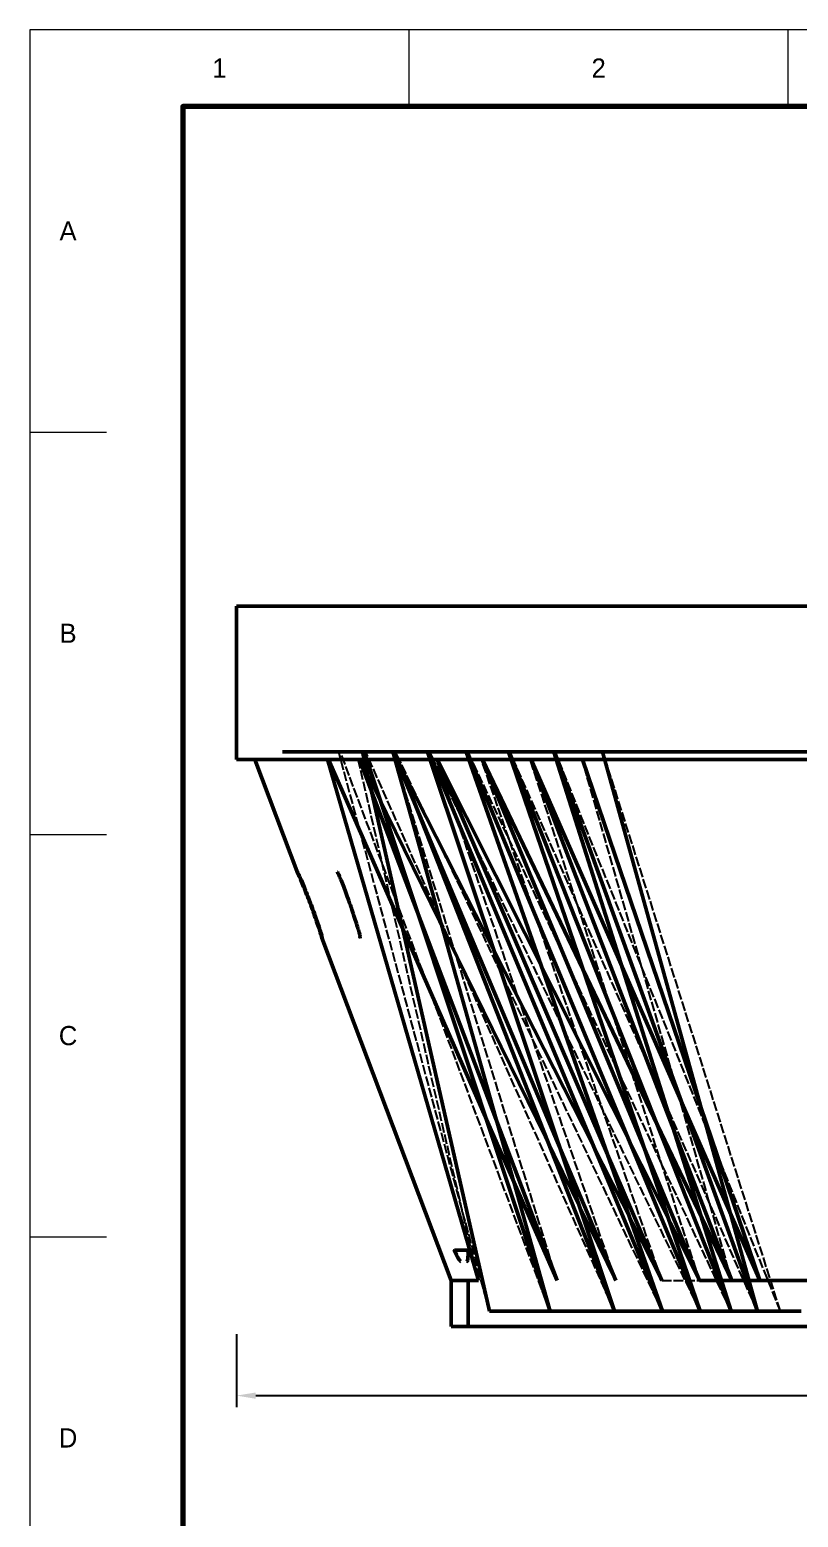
# Model space of a CAD drawing. Header units: millimetres. Extents: x 0 to 594, y 0 to 420.
# Drawn here: x 0 to 100.3, y 225.9 to 420 of the extents above; entities that cross this region are included whole.
import ezdxf
from ezdxf.enums import TextEntityAlignment as Align

# ---------------------------------------------------------------- set-up
doc = ezdxf.new("R2010")
doc.units = ezdxf.units.MM
doc.linetypes.add('DASHED', pattern=[1.524, 1.27, -0.254])
for name, color, linetype, lineweight in [('COTAS', 7, 'CONTINUOUS', 25), ('FINA', 7, 'CONTINUOUS', 18), ('NORMA', 7, 'CONTINUOUS', 70), ('OCULTA', 8, 'DASHED', 25), ('TEXTO', 7, 'CONTINUOUS', 25), ('VISIBLE', 7, 'CONTINUOUS', 50)]:
    doc.layers.add(name, color=color, linetype=linetype, lineweight=lineweight)
doc.dimstyles.new('F3D_1000', dxfattribs={"dimtxt": 3.5, "dimasz": 2.5, "dimexe": 1.5, "dimexo": 1, "dimgap": 0.9, "dimtad": 1, "dimdec": 1, "dimdsep": 46, "dimcen": 2.5, "dimazin": 3, "dimtfac": 1, "dimtmove": 0, "dimatfit": 3})

msp = doc.modelspace()

# ---------------------------------------------------------------- linework, layer by layer
at = {"layer": 'FINA'}
for p, q in [((49.5, 410), (49.5, 420)), ((99, 410), (99, 420)), ((0, 367.5), (10, 367.5)), ((0, 315), (10, 315)), ((0, 262.5), (10, 262.5))]:
    msp.add_line(p, q, dxfattribs=at)
msp.add_lwpolyline([(0, 0), (594, 0), (594, 420), (0, 420)], close=True, dxfattribs=at)
at = {"layer": 'NORMA'}
msp.add_lwpolyline([(20, 10), (584, 10), (584, 410), (20, 410)], close=True, dxfattribs=at)
at = {"layer": 'OCULTA'}
for p, q in [((27, 344.77), (27.18, 344.77)), ((27.18, 344.77), (27.71, 344.77)), ((27.71, 344.77), (28.59, 344.77)), ((28.59, 344.77), (29.83, 344.77)), ((29.83, 344.77), (31.4, 344.77)), ((31.4, 344.77), (33.32, 344.77)), ((33.16, 344.77), (33, 344.77)), ((33.66, 344.77), (33.16, 344.77)), ((33.32, 344.77), (35.56, 344.77)), ((34.48, 344.77), (33.66, 344.77)), ((35.62, 344.77), (34.48, 344.77)), ((35.56, 344.77), (38.12, 344.77)), ((37.09, 344.77), (35.62, 344.77)), ((37.09, 344.77), (38.86, 344.77)), ((38.12, 344.77), (40.99, 344.77)), ((40.94, 344.77), (38.86, 344.77)), ((40.94, 344.77), (43.32, 344.77)), ((40.99, 344.77), (44.15, 344.77)), ((45.98, 344.77), (43.32, 344.77)), ((44.15, 344.77), (47.6, 344.77)), ((45.98, 344.77), (48.91, 344.77)), ((47.6, 344.77), (51.31, 344.77)), ((48.91, 344.77), (52.11, 344.77)), ((51.31, 344.77), (55.27, 344.77)), ((55.55, 344.77), (52.11, 344.77)), ((55.27, 344.77), (59.47, 344.77)), ((55.55, 344.77), (59.23, 344.77)), ((59.23, 344.77), (63.13, 344.77)), ((59.47, 344.77), (63.89, 344.77)), ((67.22, 344.77), (63.13, 344.77)), ((63.89, 344.77), (68.5, 344.77)), ((67.22, 344.77), (71.5, 344.77)), ((68.5, 344.77), (73.29, 344.77)), ((71.5, 344.77), (75.94, 344.77)), ((73.29, 344.77), (78.24, 344.77)), ((75.94, 344.77), (80.53, 344.77)), ((78.24, 344.77), (83.32, 344.77)), ((85.25, 344.77), (80.53, 344.77)), ((83.32, 344.77), (88.52, 344.77)), ((85.25, 344.77), (90.07, 344.77)), ((88.52, 344.77), (93.81, 344.77)), ((90.07, 344.77), (94.98, 344.77)), ((93.81, 344.77), (99.17, 344.77)), ((94.98, 344.77), (99.95, 344.77)), ((99.17, 344.77), (104.57, 344.77)), ((99.95, 344.77), (104.96, 344.77)), ((27, 324.77), (27.18, 324.77)), ((27.18, 324.77), (27.71, 324.77)), ((27.71, 324.77), (28.59, 324.77)), ((28.59, 324.77), (29.83, 324.77)), ((29.38, 324.77), (29.38, 324.77)), ((29.38, 324.77), (29.76, 324.77)), ((29.76, 324.77), (29.76, 324.77)), ((29.76, 324.77), (29.76, 324.77)), ((29.76, 324.77), (30.91, 324.77)), ((29.83, 324.77), (31.4, 324.77)), ((30.91, 324.77), (30.91, 324.77)), ((30.91, 324.77), (30.91, 324.77)), ((30.91, 324.77), (32.81, 324.77)), ((31.4, 324.77), (33.32, 324.77)), ((32.81, 324.77), (32.81, 324.77)), ((32.81, 324.77), (32.81, 324.77)), ((32.81, 324.77), (35.45, 324.77)), ((33.16, 325.77), (33, 325.77)), ((33.66, 325.77), (33.16, 325.77)), ((33.32, 324.77), (35.56, 324.77)), ((34.48, 325.77), (33.66, 325.77)), ((35.62, 325.77), (34.48, 325.77)), ((35.05, 325.77), (34.69, 325.77)), ((34.69, 325.77), (34.69, 325.77)), ((36.11, 325.77), (35.05, 325.77)), ((35.05, 325.77), (35.05, 325.77)), ((35.05, 325.77), (35.05, 325.77)), ((35.45, 324.77), (35.45, 324.77)), ((35.45, 324.77), (38.8, 324.77)), ((35.56, 324.77), (38.12, 324.77)), ((37.09, 325.77), (35.62, 325.77)), ((37.88, 325.77), (36.11, 325.77)), ((36.11, 325.77), (36.11, 325.77)), ((36.11, 325.77), (36.11, 325.77)), ((37.09, 325.77), (38.86, 325.77)), ((40.32, 325.77), (37.88, 325.77)), ((37.88, 325.77), (37.88, 325.77)), ((37.88, 325.77), (37.88, 325.77)), ((38.12, 324.77), (40.99, 324.77)), ((38.8, 324.77), (38.85, 324.77)), ((38.85, 324.77), (42.88, 324.77)), ((40.94, 325.77), (38.86, 325.77)), ((60, 252.77), (40.32, 325.77)), ((40.32, 325.77), (40.54, 325.77)), ((40.32, 325.77), (40.32, 325.77)), ((67.91, 252.77), (40.54, 325.77)), ((43.64, 325.77), (40.54, 325.77)), ((40.94, 325.77), (43.32, 325.77)), ((40.99, 324.77), (44.15, 324.77)), ((58.55, 256.77), (42.88, 324.77)), ((42.88, 324.77), (43.03, 324.77)), ((68.84, 256.77), (43.03, 324.77)), ((43.03, 324.77), (47.7, 324.77)), ((45.98, 325.77), (43.32, 325.77)), ((67.91, 252.77), (43.64, 325.77)), ((43.64, 325.77), (43.86, 325.77)), ((76.33, 252.77), (43.86, 325.77)), ((47.6, 325.77), (43.86, 325.77)), ((44.15, 324.77), (47.6, 324.77)), ((45.98, 325.77), (48.91, 325.77)), ((76.33, 252.77), (47.6, 325.77)), ((47.6, 325.77), (47.76, 325.77)), ((47.6, 324.77), (51.31, 324.77)), ((68.84, 256.77), (47.7, 324.77)), ((47.7, 324.77), (47.81, 324.77)), ((82.58, 252.77), (47.76, 325.77)), ((52.09, 325.77), (47.76, 325.77)), ((76.49, 256.77), (47.81, 324.77)), ((47.81, 324.77), (53.07, 324.77)), ((48.91, 325.77), (52.11, 325.77)), ((51.31, 324.77), (55.27, 324.77)), ((82.58, 252.77), (52.09, 325.77)), ((52.09, 325.77), (52.22, 325.77)), ((55.55, 325.77), (52.11, 325.77)), ((87.5, 252.77), (52.22, 325.77)), ((57.09, 325.77), (52.22, 325.77)), ((76.49, 256.77), (53.07, 324.77)), ((53.07, 324.77), (53.16, 324.77)), ((82.5, 256.77), (53.16, 324.77)), ((53.16, 324.77), (58.96, 324.77)), ((55.27, 324.77), (59.47, 324.77)), ((55.55, 325.77), (59.23, 325.77)), ((87.5, 252.77), (57.09, 325.77)), ((57.09, 325.77), (57.2, 325.77)), ((91.53, 252.77), (57.2, 325.77)), ((57.2, 325.77), (62.58, 325.77)), ((82.5, 256.77), (58.96, 324.77)), ((58.96, 324.77), (59.03, 324.77)), ((87.43, 256.77), (59.03, 324.77)), ((59.03, 324.77), (65.32, 324.77)), ((59.23, 325.77), (63.13, 325.77)), ((59.47, 324.77), (63.89, 324.77)), ((91.53, 252.77), (62.58, 325.77)), ((62.58, 325.77), (62.67, 325.77)), ((94.97, 252.77), (62.67, 325.77)), ((62.67, 325.77), (68.5, 325.77)), ((67.22, 325.77), (63.13, 325.77)), ((63.89, 324.77), (68.5, 324.77)), ((87.43, 256.77), (65.32, 324.77)), ((65.32, 324.77), (65.38, 324.77)), ((91.63, 256.77), (65.38, 324.77)), ((65.38, 324.77), (72.1, 324.77)), ((67.22, 325.77), (71.5, 325.77)), ((94.97, 252.77), (68.5, 325.77)), ((68.5, 325.77), (68.58, 325.77)), ((68.5, 324.77), (73.29, 324.77)), ((97.97, 252.77), (68.58, 325.77)), ((74.81, 325.77), (68.58, 325.77)), ((71.5, 325.77), (75.94, 325.77)), ((91.63, 256.77), (72.1, 324.77)), ((72.1, 324.77), (72.16, 324.77)), ((72.16, 324.77), (79.24, 324.77)), ((73.29, 324.77), (78.24, 324.77)), ((97.97, 252.77), (74.81, 325.77)), ((74.81, 325.77), (74.88, 325.77)), ((74.88, 325.77), (81.44, 325.77)), ((75.94, 325.77), (80.53, 325.77)), ((78.24, 324.77), (83.32, 324.77)), ((79.24, 324.77), (79.29, 324.77)), ((79.29, 324.77), (86.66, 324.77)), ((85.25, 325.77), (80.53, 325.77)), ((81.44, 325.77), (81.51, 325.77)), ((81.51, 325.77), (88.34, 325.77)), ((83.32, 324.77), (88.52, 324.77)), ((85.25, 325.77), (90.07, 325.77)), ((86.66, 324.77), (86.71, 324.77)), ((86.71, 324.77), (94.31, 324.77)), ((88.41, 325.77), (88.34, 325.77)), ((88.41, 325.77), (95.45, 325.77)), ((88.52, 324.77), (93.81, 324.77)), ((90.07, 325.77), (94.98, 325.77)), ((93.81, 324.77), (99.17, 324.77)), ((94.31, 324.77), (94.35, 324.77)), ((94.35, 324.77), (102.1, 324.77)), ((94.98, 325.77), (99.95, 325.77)), ((95.51, 325.77), (95.45, 325.77)), ((95.51, 325.77), (102.69, 325.77)), ((99.17, 324.77), (104.57, 324.77)), ((99.95, 325.77), (104.96, 325.77)), ((34.93, 310.04), (34.92, 310.06)), ((34.99, 309.89), (34.97, 309.93)), ((40.15, 310.04), (40.14, 310.06)), ((40.19, 309.93), (40.16, 309.99)), ((40.23, 309.85), (40.19, 309.91)), ((40.27, 309.75), (40.23, 309.85)), ((40.27, 309.75), (40.32, 309.63)), ((40.38, 309.5), (40.32, 309.63)), ((40.45, 309.35), (40.38, 309.5)), ((40.51, 309.18), (40.45, 309.35)), ((40.58, 309.01), (40.51, 309.18)), ((40.58, 309.01), (40.66, 308.81)), ((40.74, 308.61), (40.66, 308.81)), ((40.82, 308.39), (40.74, 308.61)), ((40.91, 308.16), (40.82, 308.39)), ((41, 307.92), (40.91, 308.16)), ((41.09, 307.68), (41, 307.92)), ((41.19, 307.42), (41.09, 307.68)), ((41.19, 307.42), (41.28, 307.16)), ((41.38, 306.89), (41.28, 307.16)), ((41.47, 306.61), (41.38, 306.89)), ((41.57, 306.33), (41.47, 306.61)), ((41.67, 306.05), (41.57, 306.33)), ((41.77, 305.77), (41.67, 306.05)), ((41.86, 305.49), (41.77, 305.77)), ((41.86, 305.49), (41.96, 305.21)), ((42.05, 304.93), (41.96, 305.21)), ((42.14, 304.66), (42.05, 304.93)), ((42.23, 304.39), (42.14, 304.66)), ((42.32, 304.13), (42.23, 304.39)), ((42.32, 304.13), (42.4, 303.87)), ((42.48, 303.62), (42.4, 303.87)), ((42.55, 303.38), (42.48, 303.62)), ((42.55, 303.38), (42.62, 303.16)), ((42.62, 303.16), (42.69, 302.94)), ((42.75, 302.73), (42.69, 302.94)), ((38.03, 301.8), (38.07, 301.7)), ((38.1, 301.62), (38.13, 301.56)), ((38.14, 301.51), (38.15, 301.48)), ((42.81, 302.54), (42.75, 302.73)), ((42.86, 302.36), (42.81, 302.54)), ((42.86, 302.36), (42.9, 302.2)), ((42.94, 302.05), (42.9, 302.2)), ((42.94, 302.05), (42.97, 301.92)), ((42.97, 301.92), (42.99, 301.83)), ((43, 301.8), (43.04, 301.7)), ((43.07, 301.62), (43.09, 301.56)), ((43.1, 301.51), (43.11, 301.48)), ((43.11, 301.48), (43.12, 301.47)), ((55.29, 260.77), (55.28, 260.77)), ((55.29, 260.77), (55.28, 260.77)), ((55.28, 260.77), (57.17, 260.77)), ((55.43, 260.46), (55.29, 260.77)), ((55.29, 260.77), (55.43, 260.77)), ((55.43, 260.77), (55.57, 260.77)), ((55.43, 260.46), (55.57, 260.18)), ((55.57, 260.77), (55.71, 260.77)), ((55.71, 259.91), (55.57, 260.18)), ((55.71, 260.77), (55.84, 260.77)), ((55.84, 260.77), (55.97, 260.77)), ((55.97, 260.77), (56.1, 260.77)), ((56.1, 260.77), (56.22, 260.77)), ((56.22, 260.77), (56.34, 260.77)), ((56.34, 260.77), (56.45, 260.77)), ((56.45, 260.77), (56.56, 260.77)), ((56.56, 260.77), (56.65, 260.77)), ((56.65, 260.77), (56.75, 260.77)), ((56.75, 260.77), (56.83, 260.77)), ((56.83, 260.77), (56.91, 260.77)), ((56.91, 260.77), (56.97, 260.77)), ((56.97, 260.77), (57.03, 260.77)), ((57.03, 260.77), (57.08, 260.77)), ((57.08, 260.77), (57.13, 260.77)), ((57.13, 260.77), (57.16, 260.77)), ((57.16, 260.77), (57.18, 260.77)), ((57.18, 260.77), (57.2, 260.77)), ((57.2, 260.77), (57.19, 260.77)), ((57.2, 260.77), (57.2, 260.77)), ((57.2, 260.77), (57.2, 260.77)), ((57.2, 259.84), (57.2, 260.1)), ((55.84, 259.68), (55.71, 259.91)), ((55.97, 259.46), (55.84, 259.68)), ((56.1, 259.28), (55.97, 259.46)), ((56.1, 259.28), (56.22, 259.12)), ((57.08, 259.08), (57.13, 259.23)), ((57.13, 259.23), (57.16, 259.41)), ((57.16, 259.41), (57.18, 259.61)), ((57.18, 259.61), (57.2, 259.84)), ((55, 256.77), (55, 256.77)), ((55, 250.77), (55, 256.77)), ((55, 256.77), (55, 256.77)), ((55, 256.77), (55.14, 256.77)), ((55, 256.77), (58.55, 256.77)), ((55.14, 256.77), (55.29, 256.77)), ((55.29, 256.77), (55.43, 256.77)), ((55.43, 256.77), (55.57, 256.77)), ((55.57, 256.77), (55.71, 256.77)), ((55.71, 256.77), (55.84, 256.77)), ((55.84, 256.77), (55.97, 256.77)), ((55.97, 256.77), (56.1, 256.77)), ((56.1, 256.77), (56.22, 256.77)), ((56.22, 256.77), (56.34, 256.77)), ((56.34, 256.77), (56.45, 256.77)), ((56.45, 256.77), (56.56, 256.77)), ((56.56, 256.77), (56.65, 256.77)), ((56.65, 256.77), (56.75, 256.77)), ((56.75, 256.77), (56.83, 256.77)), ((56.83, 256.77), (56.91, 256.77)), ((56.91, 256.77), (56.97, 256.77)), ((56.97, 256.77), (57.03, 256.77)), ((57.03, 256.77), (57.08, 256.77)), ((57.08, 256.77), (57.13, 256.77)), ((57.13, 256.77), (57.16, 256.77)), ((57.16, 256.77), (57.18, 256.77)), ((57.18, 256.77), (57.2, 256.77)), ((57.2, 250.77), (57.2, 256.77)), ((57.2, 256.77), (57.2, 256.77)), ((57.2, 256.77), (58.55, 256.77)), ((82.5, 256.77), (87.43, 256.77)), ((87.43, 256.77), (91.63, 256.77)), ((91.63, 256.77), (95.3, 256.77)), ((95.3, 256.77), (98.61, 256.77)), ((98.61, 256.77), (101.66, 256.77)), ((67.91, 252.77), (60, 252.77)), ((60, 252.77), (60, 252.77)), ((60, 252.77), (60, 252.77)), ((60, 252.77), (60, 252.77)), ((60, 252.77), (60, 252.77)), ((60, 252.77), (60, 252.77)), ((60, 252.77), (60, 252.77)), ((60, 252.77), (60, 252.77)), ((60, 252.77), (60, 252.77)), ((67.91, 252.77), (76.33, 252.77)), ((76.33, 252.77), (82.58, 252.77)), ((82.58, 252.77), (87.5, 252.77)), ((87.5, 252.77), (91.53, 252.77)), ((91.53, 252.77), (94.97, 252.77)), ((94.97, 252.77), (97.97, 252.77)), ((97.97, 252.77), (100.68, 252.77)), ((55, 250.77), (55, 250.77)), ((55, 250.77), (55.14, 250.77)), ((55.14, 250.77), (55.29, 250.77)), ((55.29, 250.77), (55.43, 250.77)), ((55.43, 250.77), (55.57, 250.77)), ((55.57, 250.77), (55.71, 250.77)), ((55.71, 250.77), (55.84, 250.77)), ((55.84, 250.77), (55.97, 250.77)), ((55.97, 250.77), (56.1, 250.77)), ((56.1, 250.77), (56.22, 250.77)), ((56.22, 250.77), (56.34, 250.77)), ((56.34, 250.77), (56.45, 250.77)), ((56.45, 250.77), (56.56, 250.77)), ((56.56, 250.77), (56.65, 250.77)), ((56.65, 250.77), (56.75, 250.77)), ((56.75, 250.77), (56.83, 250.77)), ((56.83, 250.77), (56.91, 250.77)), ((56.91, 250.77), (56.97, 250.77)), ((56.97, 250.77), (57.03, 250.77)), ((57.03, 250.77), (57.08, 250.77)), ((57.08, 250.77), (57.13, 250.77)), ((57.13, 250.77), (57.16, 250.77)), ((57.16, 250.77), (57.18, 250.77)), ((57.18, 250.77), (57.2, 250.77)), ((57.2, 250.77), (57.2, 250.77)), ((57.2, 250.77), (162.8, 250.77))]:
    msp.add_line(p, q, dxfattribs=at)
at = {"layer": 'VISIBLE'}
for p, q in [((27.18, 344.77), (27, 344.77)), ((27, 324.77), (27, 344.77)), ((27, 344.77), (27, 344.77)), ((27, 344.77), (27, 344.77)), ((27, 344.77), (193, 344.77)), ((27.71, 344.77), (27.18, 344.77)), ((28.59, 344.77), (27.71, 344.77)), ((29.83, 344.77), (28.59, 344.77)), ((31.4, 344.77), (29.83, 344.77)), ((33.32, 344.77), (31.4, 344.77)), ((33, 344.77), (33.16, 344.77)), ((33.16, 344.77), (33.66, 344.77)), ((35.56, 344.77), (33.32, 344.77)), ((33.66, 344.77), (34.48, 344.77)), ((34.48, 344.77), (35.62, 344.77)), ((35.56, 344.77), (38.12, 344.77)), ((35.62, 344.77), (37.09, 344.77)), ((37.09, 344.77), (38.86, 344.77)), ((40.99, 344.77), (38.12, 344.77)), ((38.86, 344.77), (40.94, 344.77)), ((40.94, 344.77), (43.32, 344.77)), ((40.99, 344.77), (44.15, 344.77)), ((43.32, 344.77), (45.98, 344.77)), ((47.6, 344.77), (44.15, 344.77)), ((45.98, 344.77), (48.91, 344.77)), ((47.6, 344.77), (51.31, 344.77)), ((48.91, 344.77), (52.11, 344.77)), ((55.27, 344.77), (51.31, 344.77)), ((52.11, 344.77), (55.55, 344.77)), ((55.27, 344.77), (59.47, 344.77)), ((55.55, 344.77), (59.23, 344.77)), ((59.23, 344.77), (63.13, 344.77)), ((59.47, 344.77), (63.89, 344.77)), ((63.13, 344.77), (67.22, 344.77)), ((63.89, 344.77), (68.5, 344.77)), ((67.22, 344.77), (71.5, 344.77)), ((73.29, 344.77), (68.5, 344.77)), ((71.5, 344.77), (75.94, 344.77)), ((73.29, 344.77), (78.24, 344.77)), ((75.94, 344.77), (80.53, 344.77)), ((78.24, 344.77), (83.32, 344.77)), ((80.53, 344.77), (85.25, 344.77)), ((83.32, 344.77), (88.52, 344.77)), ((85.25, 344.77), (90.07, 344.77)), ((88.52, 344.77), (93.81, 344.77)), ((90.07, 344.77), (94.98, 344.77)), ((93.81, 344.77), (99.17, 344.77)), ((94.98, 344.77), (99.95, 344.77)), ((99.17, 344.77), (104.57, 344.77)), ((99.95, 344.77), (104.96, 344.77)), ((27.18, 324.77), (27, 324.77)), ((27, 324.77), (27, 324.77)), ((29.38, 324.77), (27, 324.77)), ((27, 324.77), (27, 324.77)), ((27.71, 324.77), (27.18, 324.77)), ((28.59, 324.77), (27.71, 324.77)), ((29.83, 324.77), (28.59, 324.77)), ((29.76, 324.77), (29.38, 324.77)), ((34.99, 309.89), (29.38, 324.77)), ((29.38, 324.77), (29.38, 324.77)), ((29.38, 324.77), (29.38, 324.77)), ((29.38, 324.77), (29.38, 324.77)), ((29.38, 324.77), (29.38, 324.77)), ((29.38, 324.77), (29.38, 324.77)), ((29.38, 324.77), (29.38, 324.77)), ((29.38, 324.77), (29.38, 324.77)), ((29.38, 324.77), (29.38, 324.77)), ((29.38, 324.77), (29.38, 324.77)), ((29.38, 324.77), (29.38, 324.77)), ((29.38, 324.77), (29.38, 324.77)), ((29.38, 324.77), (29.38, 324.77)), ((30.91, 324.77), (29.76, 324.77)), ((31.4, 324.77), (29.83, 324.77)), ((32.81, 324.77), (30.91, 324.77)), ((33.32, 324.77), (31.4, 324.77)), ((35.45, 324.77), (32.81, 324.77)), ((33, 325.77), (33.16, 325.77)), ((33.16, 325.77), (33.66, 325.77)), ((35.56, 324.77), (33.32, 324.77)), ((33.66, 325.77), (34.48, 325.77)), ((34.48, 325.77), (35.62, 325.77)), ((34.69, 325.77), (35.05, 325.77)), ((35.05, 325.77), (36.11, 325.77)), ((35.5, 324.77), (35.45, 324.77)), ((35.5, 324.77), (38.85, 324.77)), ((35.56, 324.77), (38.12, 324.77)), ((35.62, 325.77), (37.09, 325.77)), ((36.11, 325.77), (37.88, 325.77)), ((37.09, 325.77), (38.86, 325.77)), ((37.88, 325.77), (40.32, 325.77)), ((40.99, 324.77), (38.12, 324.77)), ((58.55, 256.77), (38.85, 324.77)), ((38.85, 324.77), (39, 324.77)), ((38.86, 325.77), (40.94, 325.77)), ((68.84, 256.77), (39, 324.77)), ((43.03, 324.77), (39, 324.77)), ((40.32, 325.77), (43.43, 325.77)), ((40.94, 325.77), (43.32, 325.77)), ((40.99, 324.77), (44.15, 324.77)), ((68.84, 256.77), (43.03, 324.77)), ((43.03, 324.77), (43.14, 324.77)), ((76.49, 256.77), (43.14, 324.77)), ((43.14, 324.77), (47.81, 324.77)), ((43.32, 325.77), (45.98, 325.77)), ((60, 252.77), (43.43, 325.77)), ((43.43, 325.77), (43.64, 325.77)), ((67.91, 252.77), (43.64, 325.77)), ((43.64, 325.77), (47.37, 325.77)), ((47.6, 324.77), (44.15, 324.77)), ((45.98, 325.77), (48.91, 325.77)), ((67.91, 252.77), (47.37, 325.77)), ((47.37, 325.77), (47.6, 325.77)), ((76.33, 252.77), (47.6, 325.77)), ((47.6, 325.77), (51.92, 325.77)), ((47.6, 324.77), (51.31, 324.77)), ((76.49, 256.77), (47.81, 324.77)), ((47.9, 324.77), (47.81, 324.77)), ((82.5, 256.77), (47.9, 324.77)), ((53.16, 324.77), (47.9, 324.77)), ((48.91, 325.77), (52.11, 325.77)), ((55.27, 324.77), (51.31, 324.77)), ((76.33, 252.77), (51.92, 325.77)), ((51.92, 325.77), (52.09, 325.77)), ((82.58, 252.77), (52.09, 325.77)), ((52.09, 325.77), (56.96, 325.77)), ((52.11, 325.77), (55.55, 325.77)), ((82.5, 256.77), (53.16, 324.77)), ((53.23, 324.77), (53.16, 324.77)), ((87.43, 256.77), (53.23, 324.77)), ((53.23, 324.77), (59.03, 324.77)), ((55.27, 324.77), (59.47, 324.77)), ((55.55, 325.77), (59.23, 325.77)), ((82.58, 252.77), (56.96, 325.77)), ((56.96, 325.77), (57.09, 325.77)), ((87.5, 252.77), (57.09, 325.77)), ((57.09, 325.77), (62.47, 325.77)), ((87.43, 256.77), (59.03, 324.77)), ((59.09, 324.77), (59.03, 324.77)), ((91.63, 256.77), (59.09, 324.77)), ((65.38, 324.77), (59.09, 324.77)), ((59.23, 325.77), (63.13, 325.77)), ((59.47, 324.77), (63.89, 324.77)), ((87.5, 252.77), (62.47, 325.77)), ((62.47, 325.77), (62.58, 325.77)), ((91.53, 252.77), (62.58, 325.77)), ((62.58, 325.77), (68.41, 325.77)), ((63.13, 325.77), (67.22, 325.77)), ((63.89, 324.77), (68.5, 324.77)), ((91.63, 256.77), (65.38, 324.77)), ((65.38, 324.77), (65.44, 324.77)), ((95.3, 256.77), (65.44, 324.77)), ((65.44, 324.77), (72.16, 324.77)), ((67.22, 325.77), (71.5, 325.77)), ((91.53, 252.77), (68.41, 325.77)), ((68.41, 325.77), (68.5, 325.77)), ((94.97, 252.77), (68.5, 325.77)), ((68.5, 325.77), (74.73, 325.77)), ((73.29, 324.77), (68.5, 324.77)), ((71.5, 325.77), (75.94, 325.77)), ((95.3, 256.77), (72.16, 324.77)), ((72.21, 324.77), (72.16, 324.77)), ((72.21, 324.77), (79.29, 324.77)), ((73.29, 324.77), (78.24, 324.77)), ((94.97, 252.77), (74.73, 325.77)), ((74.73, 325.77), (74.81, 325.77)), ((74.81, 325.77), (81.37, 325.77)), ((75.94, 325.77), (80.53, 325.77)), ((78.24, 324.77), (83.32, 324.77)), ((79.33, 324.77), (79.29, 324.77)), ((79.33, 324.77), (86.71, 324.77)), ((80.53, 325.77), (85.25, 325.77)), ((81.37, 325.77), (81.44, 325.77)), ((81.44, 325.77), (88.28, 325.77)), ((83.32, 324.77), (88.52, 324.77)), ((85.25, 325.77), (90.07, 325.77)), ((86.75, 324.77), (86.71, 324.77)), ((86.75, 324.77), (94.35, 324.77)), ((88.28, 325.77), (88.34, 325.77)), ((88.34, 325.77), (95.39, 325.77)), ((88.52, 324.77), (93.81, 324.77)), ((90.07, 325.77), (94.98, 325.77)), ((93.81, 324.77), (99.17, 324.77)), ((94.39, 324.77), (94.35, 324.77)), ((94.39, 324.77), (102.14, 324.77)), ((94.98, 325.77), (99.95, 325.77)), ((95.39, 325.77), (95.45, 325.77)), ((95.45, 325.77), (102.63, 325.77)), ((99.17, 324.77), (104.57, 324.77)), ((99.95, 325.77), (104.96, 325.77)), ((34.92, 310.06), (34.92, 310.07)), ((34.92, 310.07), (34.93, 310.06)), ((34.93, 310.06), (34.96, 310.04)), ((34.95, 309.99), (34.93, 310.04)), ((34.97, 309.93), (34.95, 309.99)), ((34.96, 310.04), (34.99, 309.99)), ((34.99, 309.99), (35.03, 309.93)), ((35.01, 309.85), (34.99, 309.89)), ((35.01, 309.85), (34.99, 309.89)), ((34.99, 309.89), (34.99, 309.89)), ((35.06, 309.75), (35.01, 309.85)), ((35.06, 309.75), (35.01, 309.85)), ((35.01, 309.85), (35.01, 309.85)), ((35.03, 309.93), (35.07, 309.85)), ((35.06, 309.75), (35.11, 309.63)), ((35.11, 309.63), (35.06, 309.75)), ((35.06, 309.75), (35.06, 309.75)), ((35.07, 309.85), (35.12, 309.75)), ((35.18, 309.5), (35.11, 309.63)), ((35.18, 309.5), (35.11, 309.63)), ((35.11, 309.63), (35.11, 309.63)), ((35.18, 309.63), (35.12, 309.75)), ((35.24, 309.5), (35.18, 309.63)), ((35.24, 309.35), (35.18, 309.5)), ((35.24, 309.35), (35.18, 309.5)), ((35.18, 309.5), (35.18, 309.5)), ((35.24, 309.5), (35.31, 309.35)), ((35.32, 309.18), (35.24, 309.35)), ((35.32, 309.18), (35.24, 309.35)), ((35.24, 309.35), (35.24, 309.35)), ((35.31, 309.35), (35.38, 309.18)), ((35.39, 309.01), (35.32, 309.18)), ((35.39, 309.01), (35.32, 309.18)), ((35.32, 309.18), (35.32, 309.18)), ((35.38, 309.18), (35.46, 309.01)), ((35.39, 309.01), (35.47, 308.81)), ((35.47, 308.81), (35.39, 309.01)), ((35.39, 309.01), (35.39, 309.01)), ((35.46, 309.01), (35.54, 308.81)), ((35.56, 308.61), (35.47, 308.81)), ((35.56, 308.61), (35.47, 308.81)), ((35.47, 308.81), (35.47, 308.81)), ((35.63, 308.61), (35.54, 308.81)), ((40.14, 310.06), (40.14, 310.07)), ((40.14, 310.07), (40.15, 310.06)), ((40.15, 310.06), (40.18, 310.04)), ((40.16, 309.99), (40.15, 310.04)), ((40.18, 310.04), (40.21, 309.99)), ((40.19, 309.91), (40.19, 309.93)), ((40.21, 309.99), (40.24, 309.93)), ((40.24, 309.93), (40.28, 309.85)), ((40.28, 309.85), (40.33, 309.75)), ((40.38, 309.63), (40.33, 309.75)), ((40.44, 309.5), (40.38, 309.63)), ((40.44, 309.5), (40.5, 309.35)), ((40.5, 309.35), (40.57, 309.18)), ((40.57, 309.18), (40.65, 309.01)), ((40.65, 309.01), (40.72, 308.81)), ((40.8, 308.61), (40.72, 308.81)), ((35.65, 308.39), (35.56, 308.61)), ((35.65, 308.39), (35.56, 308.61)), ((35.56, 308.61), (35.56, 308.61)), ((35.63, 308.61), (35.72, 308.39)), ((35.74, 308.16), (35.65, 308.39)), ((35.74, 308.16), (35.65, 308.39)), ((35.65, 308.39), (35.65, 308.39)), ((35.72, 308.39), (35.81, 308.16)), ((35.84, 307.92), (35.74, 308.16)), ((35.84, 307.92), (35.74, 308.16)), ((35.74, 308.16), (35.74, 308.16)), ((35.91, 307.92), (35.81, 308.16)), ((35.94, 307.68), (35.84, 307.92)), ((35.94, 307.68), (35.84, 307.92)), ((35.84, 307.92), (35.84, 307.92)), ((36.01, 307.68), (35.91, 307.92)), ((36.04, 307.42), (35.94, 307.68)), ((36.04, 307.42), (35.94, 307.68)), ((35.94, 307.68), (35.94, 307.68)), ((36.01, 307.68), (36.11, 307.42)), ((36.04, 307.42), (36.14, 307.16)), ((36.14, 307.16), (36.04, 307.42)), ((36.04, 307.42), (36.04, 307.42)), ((36.22, 307.16), (36.11, 307.42)), ((36.25, 306.89), (36.14, 307.16)), ((36.25, 306.89), (36.14, 307.16)), ((36.14, 307.16), (36.14, 307.16)), ((36.32, 306.89), (36.22, 307.16)), ((36.35, 306.61), (36.25, 306.89)), ((36.35, 306.61), (36.25, 306.89)), ((36.25, 306.89), (36.25, 306.89)), ((36.32, 306.89), (36.43, 306.61)), ((40.8, 308.61), (40.89, 308.39)), ((40.89, 308.39), (40.97, 308.16)), ((41.06, 307.92), (40.97, 308.16)), ((41.16, 307.68), (41.06, 307.92)), ((41.16, 307.68), (41.25, 307.42)), ((41.25, 307.42), (41.35, 307.16)), ((41.44, 306.89), (41.35, 307.16)), ((41.44, 306.89), (41.54, 306.61)), ((36.46, 306.33), (36.35, 306.61)), ((36.46, 306.33), (36.35, 306.61)), ((36.35, 306.61), (36.35, 306.61)), ((36.53, 306.33), (36.43, 306.61)), ((36.57, 306.05), (36.46, 306.33)), ((36.57, 306.05), (36.46, 306.33)), ((36.46, 306.33), (36.46, 306.33)), ((36.64, 306.05), (36.53, 306.33)), ((36.67, 305.77), (36.57, 306.05)), ((36.67, 305.77), (36.57, 306.05)), ((36.57, 306.05), (36.57, 306.05)), ((36.75, 305.77), (36.64, 306.05)), ((36.67, 305.77), (36.77, 305.49)), ((36.77, 305.49), (36.67, 305.77)), ((36.67, 305.77), (36.67, 305.77)), ((36.85, 305.49), (36.75, 305.77)), ((36.88, 305.21), (36.77, 305.49)), ((36.88, 305.21), (36.77, 305.49)), ((36.77, 305.49), (36.77, 305.49)), ((36.96, 305.21), (36.85, 305.49)), ((36.98, 304.93), (36.88, 305.21)), ((36.98, 304.93), (36.88, 305.21)), ((36.88, 305.21), (36.88, 305.21)), ((37.06, 304.93), (36.96, 305.21)), ((37.08, 304.66), (36.98, 304.93)), ((37.08, 304.66), (36.98, 304.93)), ((36.98, 304.93), (36.98, 304.93)), ((37.16, 304.66), (37.06, 304.93)), ((41.64, 306.33), (41.54, 306.61)), ((41.74, 306.05), (41.64, 306.33)), ((41.84, 305.77), (41.74, 306.05)), ((41.84, 305.77), (41.93, 305.49)), ((42.03, 305.21), (41.93, 305.49)), ((42.12, 304.93), (42.03, 305.21)), ((42.22, 304.66), (42.12, 304.93)), ((37.17, 304.39), (37.08, 304.66)), ((37.17, 304.39), (37.08, 304.66)), ((37.08, 304.66), (37.08, 304.66)), ((37.26, 304.39), (37.16, 304.66)), ((37.27, 304.13), (37.17, 304.39)), ((37.27, 304.13), (37.17, 304.39)), ((37.17, 304.39), (37.17, 304.39)), ((37.35, 304.13), (37.26, 304.39)), ((37.27, 304.13), (37.36, 303.87)), ((37.36, 303.87), (37.27, 304.13)), ((37.27, 304.13), (37.27, 304.13)), ((37.35, 304.13), (37.44, 303.87)), ((37.36, 303.87), (37.44, 303.62)), ((37.44, 303.62), (37.36, 303.87)), ((37.36, 303.87), (37.36, 303.87)), ((37.53, 303.62), (37.44, 303.87)), ((37.53, 303.38), (37.44, 303.62)), ((37.53, 303.38), (37.44, 303.62)), ((37.44, 303.62), (37.44, 303.62)), ((37.61, 303.38), (37.53, 303.62)), ((37.6, 303.16), (37.53, 303.38)), ((37.6, 303.16), (37.53, 303.38)), ((37.53, 303.38), (37.53, 303.38)), ((37.6, 303.16), (37.68, 302.94)), ((37.68, 302.94), (37.6, 303.16)), ((37.6, 303.16), (37.6, 303.16)), ((37.69, 303.16), (37.61, 303.38)), ((37.74, 302.73), (37.68, 302.94)), ((37.74, 302.73), (37.68, 302.94)), ((37.68, 302.94), (37.68, 302.94)), ((37.76, 302.94), (37.69, 303.16)), ((37.83, 302.73), (37.76, 302.94)), ((42.22, 304.66), (42.31, 304.39)), ((42.39, 304.13), (42.31, 304.39)), ((42.48, 303.87), (42.39, 304.13)), ((42.55, 303.62), (42.48, 303.87)), ((42.55, 303.62), (42.63, 303.38)), ((42.7, 303.16), (42.63, 303.38)), ((42.77, 302.94), (42.7, 303.16)), ((42.83, 302.73), (42.77, 302.94)), ((37.8, 302.54), (37.74, 302.73)), ((37.8, 302.54), (37.74, 302.73)), ((37.74, 302.73), (37.74, 302.73)), ((37.86, 302.36), (37.8, 302.54)), ((37.86, 302.36), (37.8, 302.54)), ((37.8, 302.54), (37.8, 302.54)), ((37.89, 302.54), (37.83, 302.73)), ((37.86, 302.36), (37.91, 302.2)), ((37.91, 302.2), (37.86, 302.36)), ((37.86, 302.36), (37.86, 302.36)), ((37.95, 302.36), (37.89, 302.54)), ((37.95, 302.05), (37.91, 302.2)), ((37.95, 302.05), (37.91, 302.2)), ((37.91, 302.2), (37.91, 302.2)), ((38, 302.2), (37.95, 302.36)), ((37.95, 302.05), (37.99, 301.92)), ((37.99, 301.92), (37.95, 302.05)), ((37.95, 302.05), (37.95, 302.05)), ((37.99, 301.9), (37.99, 301.92)), ((37.99, 301.9), (37.99, 301.92)), ((37.99, 301.92), (37.99, 301.92)), ((37.99, 301.9), (38.03, 301.8)), ((38.03, 301.8), (37.99, 301.9)), ((37.99, 301.9), (37.99, 301.9)), ((38.05, 302.05), (38, 302.2)), ((38.14, 301.52), (38.03, 301.8)), ((38.08, 301.92), (38.05, 302.05)), ((38.07, 301.7), (38.1, 301.62)), ((38.11, 301.8), (38.08, 301.92)), ((38.14, 301.7), (38.11, 301.8)), ((38.13, 301.56), (38.14, 301.51)), ((38.16, 301.62), (38.14, 301.7)), ((38.14, 301.51), (38.14, 301.52)), ((55, 256.77), (38.14, 301.51)), ((38.15, 301.48), (38.16, 301.47)), ((38.17, 301.56), (38.16, 301.62)), ((38.16, 301.47), (38.17, 301.48)), ((38.17, 301.51), (38.17, 301.56)), ((38.17, 301.48), (38.17, 301.51)), ((42.89, 302.54), (42.83, 302.73)), ((42.89, 302.54), (42.94, 302.36)), ((42.98, 302.2), (42.94, 302.36)), ((43.02, 302.05), (42.98, 302.2)), ((43, 301.8), (42.99, 301.83)), ((43.06, 301.92), (43.02, 302.05)), ((43.04, 301.7), (43.07, 301.62)), ((43.08, 301.8), (43.06, 301.92)), ((43.11, 301.7), (43.08, 301.8)), ((43.09, 301.56), (43.1, 301.51)), ((43.12, 301.62), (43.11, 301.7)), ((43.13, 301.56), (43.12, 301.62)), ((43.12, 301.47), (43.13, 301.48)), ((43.13, 301.51), (43.13, 301.56)), ((43.13, 301.48), (43.13, 301.51)), ((57.19, 260.77), (55.42, 260.77)), ((55.43, 260.77), (55.42, 260.77)), ((55.42, 260.77), (55.43, 260.75)), ((55.43, 260.77), (55.57, 260.77)), ((55.43, 260.75), (55.57, 260.44)), ((55.57, 260.77), (55.71, 260.77)), ((55.71, 260.16), (55.57, 260.44)), ((55.84, 260.77), (55.71, 260.77)), ((55.84, 259.9), (55.71, 260.16)), ((55.84, 260.77), (55.97, 260.77)), ((55.97, 260.77), (56.1, 260.77)), ((56.1, 260.77), (56.22, 260.77)), ((56.22, 260.77), (56.34, 260.77)), ((56.34, 260.77), (56.45, 260.77)), ((56.56, 260.77), (56.45, 260.77)), ((56.56, 260.77), (56.65, 260.77)), ((56.65, 260.77), (56.75, 260.77)), ((56.75, 260.77), (56.83, 260.77)), ((56.83, 260.77), (56.91, 260.77)), ((56.97, 260.77), (56.91, 260.77)), ((57.03, 260.77), (56.97, 260.77)), ((57.08, 260.77), (57.03, 260.77)), ((57.13, 260.77), (57.08, 260.77)), ((57.13, 260.77), (57.16, 260.77)), ((57.18, 260.77), (57.16, 260.77)), ((57.18, 260.68), (57.17, 260.77)), ((57.18, 260.77), (57.17, 260.77)), ((57.2, 260.77), (57.18, 260.77)), ((57.2, 260.77), (57.18, 260.77)), ((57.2, 260.38), (57.18, 260.68)), ((57.2, 260.66), (57.19, 260.77)), ((57.2, 260.77), (57.2, 260.77)), ((57.2, 260.77), (57.2, 260.77)), ((57.2, 260.66), (57.2, 260.36)), ((57.2, 260.1), (57.2, 260.38)), ((57.2, 260.08), (57.2, 260.36)), ((55.84, 259.9), (55.97, 259.67)), ((56.1, 259.47), (55.97, 259.67)), ((56.1, 259.47), (56.22, 259.3)), ((57.13, 259.42), (57.08, 259.25)), ((57.13, 259.42), (57.16, 259.61)), ((57.16, 259.61), (57.18, 259.83)), ((57.2, 260.08), (57.18, 259.83)), ((55, 250.77), (55, 256.77)), ((55, 256.77), (55.14, 256.77)), ((55, 256.77), (58.55, 256.77)), ((55, 250.77), (55, 256.77)), ((55, 256.77), (55, 256.77)), ((55, 256.77), (55, 256.77)), ((55, 256.77), (55, 256.77)), ((55, 256.77), (55, 256.77)), ((55.14, 256.77), (55.29, 256.77)), ((55.29, 256.77), (55.43, 256.77)), ((55.43, 256.77), (55.57, 256.77)), ((55.57, 256.77), (55.71, 256.77)), ((55.84, 256.77), (55.71, 256.77)), ((55.84, 256.77), (55.97, 256.77)), ((55.97, 256.77), (56.1, 256.77)), ((56.1, 256.77), (56.22, 256.77)), ((56.22, 256.77), (56.34, 256.77)), ((56.34, 256.77), (56.45, 256.77)), ((56.56, 256.77), (56.45, 256.77)), ((56.56, 256.77), (56.65, 256.77)), ((56.65, 256.77), (56.75, 256.77)), ((56.75, 256.77), (56.83, 256.77)), ((56.91, 256.77), (56.83, 256.77)), ((56.97, 256.77), (56.91, 256.77)), ((57.03, 256.77), (56.97, 256.77)), ((57.08, 256.77), (57.03, 256.77)), ((57.13, 256.77), (57.08, 256.77)), ((57.13, 256.77), (57.16, 256.77)), ((57.18, 256.77), (57.16, 256.77)), ((57.2, 256.77), (57.18, 256.77)), ((57.2, 250.77), (57.2, 256.77)), ((57.2, 256.77), (57.2, 256.77)), ((57.2, 256.77), (58.55, 256.77)), ((87.43, 256.77), (91.63, 256.77)), ((91.63, 256.77), (95.3, 256.77)), ((95.3, 256.77), (98.61, 256.77)), ((98.61, 256.77), (101.66, 256.77)), ((60, 252.77), (67.91, 252.77)), ((67.91, 252.77), (76.33, 252.77)), ((76.33, 252.77), (82.58, 252.77)), ((82.58, 252.77), (87.5, 252.77)), ((87.5, 252.77), (91.53, 252.77)), ((91.53, 252.77), (94.97, 252.77)), ((94.97, 252.77), (97.97, 252.77)), ((97.97, 252.77), (100.68, 252.77)), ((55, 250.77), (55.14, 250.77)), ((165, 250.77), (55, 250.77)), ((55, 250.77), (55, 250.77)), ((55, 250.77), (55, 250.77)), ((55.14, 250.77), (55.29, 250.77)), ((55.29, 250.77), (55.43, 250.77)), ((55.43, 250.77), (55.57, 250.77)), ((55.57, 250.77), (55.71, 250.77)), ((55.84, 250.77), (55.71, 250.77)), ((55.84, 250.77), (55.97, 250.77)), ((55.97, 250.77), (56.1, 250.77)), ((56.1, 250.77), (56.22, 250.77)), ((56.22, 250.77), (56.34, 250.77)), ((56.34, 250.77), (56.45, 250.77)), ((56.56, 250.77), (56.45, 250.77)), ((56.56, 250.77), (56.65, 250.77)), ((56.65, 250.77), (56.75, 250.77)), ((56.75, 250.77), (56.83, 250.77)), ((56.91, 250.77), (56.83, 250.77)), ((56.97, 250.77), (56.91, 250.77)), ((57.03, 250.77), (56.97, 250.77)), ((57.08, 250.77), (57.03, 250.77)), ((57.13, 250.77), (57.08, 250.77)), ((57.13, 250.77), (57.16, 250.77)), ((57.18, 250.77), (57.16, 250.77)), ((57.2, 250.77), (57.18, 250.77)), ((57.2, 250.77), (57.2, 250.77)), ((57.2, 250.77), (162.8, 250.77))]:
    msp.add_line(p, q, dxfattribs=at)

# ---------------------------------------------------------------- texts
at = {"layer": 'TEXTO'}
for s, p in [('1', (24.75, 415)), ('2', (74.25, 415)), ('A', (5, 393.75)), ('B', (5, 341.25)), ('C', (5, 288.75)), ('D', (5, 236.25))]:
    msp.add_text(s, height=2.5, dxfattribs=at).set_placement(p, align=Align.MIDDLE_CENTER)

# ---------------------------------------------------------------- dimensions: what is measured, and where the dimension line sits
at = {"layer": 'COTAS'}
msp.add_linear_dim(base=(27, 241.77), p1=(27, 250.77), p2=(193, 250.77), dimstyle='F3D_1000', dxfattribs=at).render()

doc.saveas('drawing.dxf')
